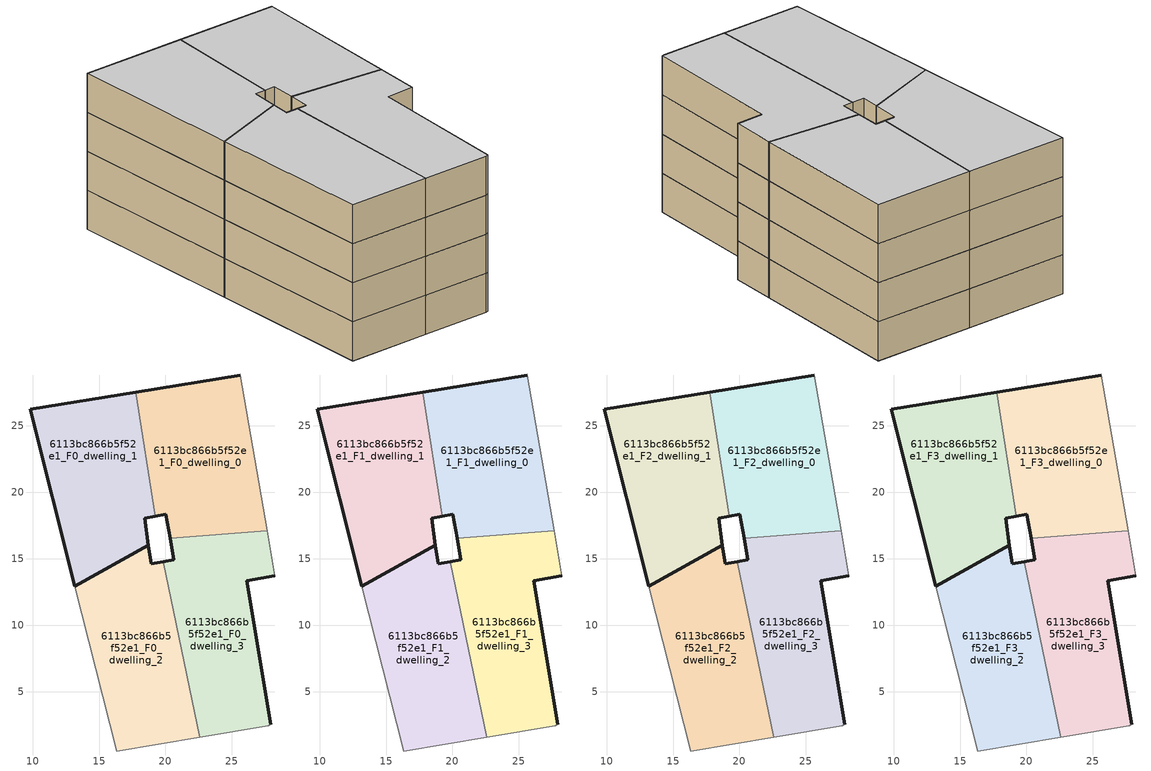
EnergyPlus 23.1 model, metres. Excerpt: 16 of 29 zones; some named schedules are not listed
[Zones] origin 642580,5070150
6113bc866b5f52e1_F0_dwelling_0
 floor ground (EU_floor_Construction): 27.65,17.09 25.63,28.84 17.78,27.55 19.23,18.18 20.02,18.33 20.34,16.53 z0
 wall outside (EU_wall_Construction): 20.34,16.53 20.02,18.33 19.23,18.18 / 17.78,27.55 25.63,28.84 z0:3
 wall adiabatic (EU_wall_Construction): 25.63,28.84 27.65,17.09 z0:3
 wall to 6113bc866b5f52e1_F0_dwelling_3 (EU_wall_Construction): 27.65,17.09 20.34,16.53 z0:3
 wall to 6113bc866b5f52e1_F0_dwelling_1 (EU_wall_Construction): 19.24,18.18 17.78,27.55 z0:3
6113bc866b5f52e1_F0_dwelling_1
 floor ground (EU_floor_Construction): 18.72,16.03 18.42,18.03 19.23,18.18 17.78,27.55 9.82,26.24 13.18,12.94 z0
 wall outside (EU_wall_Construction): 19.23,18.18 18.42,18.03 18.72,16.03 13.18,12.94 9.82,26.24 17.78,27.55 z0:3
6113bc866b5f52e1_F0_dwelling_2
 floor ground (EU_floor_Construction): 22.57,1.56 19.85,14.79 18.92,14.63 18.72,16.03 13.18,12.94 16.32,0.52 z0
 wall outside (EU_wall_Construction): 13.18,12.94 18.72,16.03 18.92,14.63 19.85,14.79 z0:3
 wall adiabatic (EU_wall_Construction): 22.57,1.56 16.32,0.52 13.18,12.94 z0:3
 wall to 6113bc866b5f52e1_F0_dwelling_3 (EU_wall_Construction): 19.85,14.79 22.57,1.56 z0:3
6113bc866b5f52e1_F0_dwelling_3
 floor ground (EU_floor_Construction): 27.72,2.42 27.93,2.52 26.13,13.33 28.23,13.73 27.65,17.09 20.34,16.53 20.62,14.93 19.85,14.79 22.57,1.56 z0
 wall outside (EU_wall_Construction): 19.85,14.79 20.62,14.93 20.34,16.53 / 28.23,13.73 26.13,13.33 27.93,2.52 z0:3
 wall adiabatic (EU_wall_Construction): 27.65,17.09 28.23,13.73 / 27.93,2.52 27.72,2.42 22.57,1.56 z0:3
6113bc866b5f52e1_F1_dwelling_0
 floor to 6113bc866b5f52e1_F0_dwelling_0 (EU_floor_Construction): 27.65,17.09 25.63,28.84 17.78,27.55 19.23,18.18 20.02,18.33 20.34,16.53 z3
 wall outside (EU_wall_Construction): 20.34,16.53 20.02,18.33 19.23,18.18 / 17.78,27.55 25.63,28.84 z3:6
 wall adiabatic (EU_wall_Construction): 25.63,28.84 27.65,17.09 z3:6
 wall to 6113bc866b5f52e1_F1_dwelling_3 (EU_wall_Construction): 27.65,17.09 20.34,16.53 z3:6
 wall to 6113bc866b5f52e1_F1_dwelling_1 (EU_wall_Construction): 19.24,18.18 17.78,27.55 z3:6
6113bc866b5f52e1_F1_dwelling_1
 floor to 6113bc866b5f52e1_F0_dwelling_1 (EU_floor_Construction): 18.72,16.03 18.42,18.03 19.23,18.18 17.78,27.55 9.82,26.24 13.18,12.94 z3
 wall outside (EU_wall_Construction): 19.23,18.18 18.42,18.03 18.72,16.03 13.18,12.94 9.82,26.24 17.78,27.55 z3:6
6113bc866b5f52e1_F1_dwelling_2
 floor to 6113bc866b5f52e1_F0_dwelling_2 (EU_floor_Construction): 22.57,1.56 19.85,14.79 18.92,14.63 18.72,16.03 13.18,12.94 16.32,0.52 z3
 wall outside (EU_wall_Construction): 13.18,12.94 18.72,16.03 18.92,14.63 19.85,14.79 z3:6
 wall adiabatic (EU_wall_Construction): 22.57,1.56 16.32,0.52 13.18,12.94 z3:6
 wall to 6113bc866b5f52e1_F1_dwelling_3 (EU_wall_Construction): 19.85,14.79 22.57,1.56 z3:6
6113bc866b5f52e1_F1_dwelling_3
 floor to 6113bc866b5f52e1_F0_dwelling_3 (EU_floor_Construction): 27.72,2.42 27.92,2.52 26.13,13.33 28.23,13.73 27.65,17.09 20.34,16.53 20.62,14.93 19.85,14.79 22.57,1.56 z3
 wall outside (EU_wall_Construction): 19.85,14.79 20.62,14.93 20.34,16.53 / 28.23,13.73 26.13,13.33 27.93,2.52 z3:6
 wall adiabatic (EU_wall_Construction): 27.65,17.09 28.23,13.73 / 27.93,2.52 27.72,2.42 22.57,1.56 z3:6
6113bc866b5f52e1_F2_dwelling_0
 floor to 6113bc866b5f52e1_F1_dwelling_0 (EU_floor_Construction): 27.65,17.09 25.63,28.84 17.78,27.55 19.23,18.18 20.02,18.33 20.34,16.53 z6
 wall outside (EU_wall_Construction): 20.34,16.53 20.02,18.33 19.23,18.18 / 17.78,27.55 25.63,28.84 z6:9
 wall adiabatic (EU_wall_Construction): 25.63,28.84 27.65,17.09 z6:9
 wall to 6113bc866b5f52e1_F2_dwelling_3 (EU_wall_Construction): 27.65,17.09 20.34,16.53 z6:9
 wall to 6113bc866b5f52e1_F2_dwelling_1 (EU_wall_Construction): 19.24,18.18 17.78,27.55 z6:9
6113bc866b5f52e1_F2_dwelling_1
 floor to 6113bc866b5f52e1_F1_dwelling_1 (EU_floor_Construction): 18.72,16.03 18.42,18.03 19.23,18.18 17.78,27.55 9.82,26.24 13.18,12.94 z6
 wall outside (EU_wall_Construction): 19.23,18.18 18.42,18.03 18.72,16.03 13.18,12.94 9.82,26.24 17.78,27.55 z6:9
6113bc866b5f52e1_F2_dwelling_2
 floor to 6113bc866b5f52e1_F1_dwelling_2 (EU_floor_Construction): 22.57,1.56 19.85,14.79 18.92,14.63 18.72,16.03 13.18,12.94 16.32,0.52 z6
 wall outside (EU_wall_Construction): 13.18,12.94 18.72,16.03 18.92,14.63 19.85,14.79 z6:9
 wall adiabatic (EU_wall_Construction): 22.57,1.56 16.32,0.52 13.18,12.94 z6:9
 wall to 6113bc866b5f52e1_F2_dwelling_3 (EU_wall_Construction): 19.85,14.79 22.57,1.56 z6:9
6113bc866b5f52e1_F2_dwelling_3
 floor to 6113bc866b5f52e1_F1_dwelling_3 (EU_floor_Construction): 27.72,2.42 27.92,2.52 26.13,13.33 28.23,13.73 27.65,17.09 20.34,16.53 20.62,14.93 19.85,14.79 22.57,1.56 z6
 wall outside (EU_wall_Construction): 19.85,14.79 20.62,14.93 20.34,16.53 / 28.23,13.73 26.13,13.33 27.93,2.52 z6:9
 wall adiabatic (EU_wall_Construction): 27.65,17.09 28.23,13.73 / 27.93,2.52 27.72,2.42 22.57,1.56 z6:9
6113bc866b5f52e1_F3_dwelling_0
 floor to 6113bc866b5f52e1_F2_dwelling_0 (EU_floor_Construction): 27.65,17.09 25.63,28.84 17.78,27.55 19.23,18.18 20.02,18.33 20.34,16.53 z9
 wall outside (EU_wall_Construction): 20.34,16.53 20.02,18.33 19.23,18.18 / 17.78,27.55 25.63,28.84 z9:12
 wall adiabatic (EU_wall_Construction): 25.63,28.84 27.65,17.09 z9:12
 wall to 6113bc866b5f52e1_F3_dwelling_3 (EU_wall_Construction): 27.65,17.09 20.34,16.53 z9:12
 wall to 6113bc866b5f52e1_F3_dwelling_1 (EU_wall_Construction): 19.24,18.18 17.78,27.55 z9:12
 ceiling to 6113bc866b5f52e1_F4_dwelling_0 (EU_floor_Construction): 25.63,28.84 27.65,17.09 20.34,16.53 20.02,18.33 19.23,18.18 17.78,27.55 z12
6113bc866b5f52e1_F3_dwelling_1
 floor to 6113bc866b5f52e1_F2_dwelling_1 (EU_floor_Construction): 18.72,16.03 18.42,18.03 19.23,18.18 17.78,27.55 9.82,26.24 13.18,12.94 z9
 wall outside (EU_wall_Construction): 19.23,18.18 18.42,18.03 18.72,16.03 13.18,12.94 9.82,26.24 17.78,27.55 z9:12
 ceiling to 6113bc866b5f52e1_F4_dwelling_1 (EU_floor_Construction): 17.78,27.55 19.23,18.18 18.42,18.03 18.72,16.03 13.18,12.94 9.82,26.24 z12
6113bc866b5f52e1_F3_dwelling_2
 floor to 6113bc866b5f52e1_F2_dwelling_2 (EU_floor_Construction): 22.57,1.56 19.85,14.79 18.92,14.63 18.72,16.03 13.18,12.94 16.32,0.52 z9
 wall outside (EU_wall_Construction): 13.18,12.94 18.72,16.03 18.92,14.63 19.85,14.79 z9:12
 wall adiabatic (EU_wall_Construction): 22.57,1.56 16.32,0.52 13.18,12.94 z9:12
 wall to 6113bc866b5f52e1_F3_dwelling_3 (EU_wall_Construction): 19.85,14.79 22.57,1.56 z9:12
 ceiling to 6113bc866b5f52e1_F4_dwelling_2 (EU_floor_Construction): 19.85,14.79 22.57,1.56 16.32,0.52 13.18,12.94 18.72,16.03 18.92,14.63 z12
6113bc866b5f52e1_F3_dwelling_3
 floor to 6113bc866b5f52e1_F2_dwelling_3 (EU_floor_Construction): 27.72,2.42 27.92,2.52 26.13,13.33 28.23,13.73 27.65,17.09 20.34,16.53 20.62,14.93 19.85,14.79 22.57,1.56 z9
 wall outside (EU_wall_Construction): 19.85,14.79 20.62,14.93 20.34,16.53 / 28.23,13.73 26.13,13.33 27.93,2.52 z9:12
 wall adiabatic (EU_wall_Construction): 27.65,17.09 28.23,13.73 / 27.93,2.52 27.72,2.42 22.57,1.56 z9:12
 ceiling to 6113bc866b5f52e1_F4_dwelling_3 (EU_floor_Construction): 27.65,17.09 28.23,13.73 26.13,13.33 27.92,2.52 27.72,2.42 22.57,1.56 19.85,14.79 20.62,14.93 20.34,16.53 z12
[Building]
EU S2 Campaign: North Axis=0; Terrain=City; Solar Distribution=FullExterior
[Site:Location]
Lyon-Bron: Latitude=45.75; Longitude=5; Time Zone=1; Elevation=198
[SizingPeriod:WeatherFileDays]
AnnualSizingPeriod: Begin Month=1; Begin Day of Month=1; End Month=12; End Day of Month=31; Day of Week for Start Day=Monday; Use Weather File Daylight Saving Period=No; Use Weather File Rain and Snow Indicators=No
[MATERIAL]
EU_InternalMass_Material: Roughness=MediumRough; Thickness=0.1; Conductivity=1; Density=1800; Specific Heat=900; Thermal Absorptance=0.9; Solar Absorptance=0.7; Visible Absorptance=0.7
[MATERIAL:NOMASS] Roughness=MediumRough; Thermal Absorptance=0.9; Solar Absorptance=0.7; Visible Absorptance=0.7
Name | Thermal Resistance
EU_wall_NoMass | 0.776494
EU_floor_NoMass | 0.421597
[CONSTRUCTION]
EU_wall_Construction: EU_wall_NoMass
EU_floor_Construction: EU_floor_NoMass
EU_InternalMass_Construction: EU_InternalMass_Material
[ZONE] Type=1; Multiplier=1; Ceiling Height=autocalculate; Floor Area=autocalculate; Part of Total Floor Area=Yes
Name | Volume
6113bc866b5f52e1_F0_dwelling_0 | 274.942
6113bc866b5f52e1_F1_dwelling_0; 6113bc866b5f52e1_F2_dwelling_0; 6113bc866b5f52e1_F3_dwelling_0 | 274.944
6113bc866b5f52e1_F0_dwelling_1; 6113bc866b5f52e1_F1_dwelling_1; 6113bc866b5f52e1_F2_dwelling_1; 6113bc866b5f52e1_F3_dwelling_1 | 274.935
6113bc866b5f52e1_F0_dwelling_2; 6113bc866b5f52e1_F1_dwelling_2; 6113bc866b5f52e1_F2_dwelling_2; 6113bc866b5f52e1_F3_dwelling_2 | 274.92
6113bc866b5f52e1_F0_dwelling_3; 6113bc866b5f52e1_F1_dwelling_3; 6113bc866b5f52e1_F2_dwelling_3; 6113bc866b5f52e1_F3_dwelling_3 | 274.953
[INTERNALMASS] Construction=EU_InternalMass_Construction
Name | Zone or ZoneList | Surface Area
6113bc866b5f52e1_F0_dwelling_0_EU_InternalMass | 6113bc866b5f52e1_F0_dwelling_0 | 91.6476
6113bc866b5f52e1_F0_dwelling_1_EU_InternalMass | 6113bc866b5f52e1_F0_dwelling_1 | 91.6448
6113bc866b5f52e1_F0_dwelling_2_EU_InternalMass | 6113bc866b5f52e1_F0_dwelling_2 | 91.6401
6113bc866b5f52e1_F0_dwelling_3_EU_InternalMass | 6113bc866b5f52e1_F0_dwelling_3 | 91.6511
6113bc866b5f52e1_F1_dwelling_0_EU_InternalMass | 6113bc866b5f52e1_F1_dwelling_0 | 91.6476
6113bc866b5f52e1_F1_dwelling_1_EU_InternalMass | 6113bc866b5f52e1_F1_dwelling_1 | 91.6448
6113bc866b5f52e1_F1_dwelling_2_EU_InternalMass | 6113bc866b5f52e1_F1_dwelling_2 | 91.6401
6113bc866b5f52e1_F1_dwelling_3_EU_InternalMass | 6113bc866b5f52e1_F1_dwelling_3 | 91.6511
6113bc866b5f52e1_F2_dwelling_0_EU_InternalMass | 6113bc866b5f52e1_F2_dwelling_0 | 91.6476
6113bc866b5f52e1_F2_dwelling_1_EU_InternalMass | 6113bc866b5f52e1_F2_dwelling_1 | 91.6448
6113bc866b5f52e1_F2_dwelling_2_EU_InternalMass | 6113bc866b5f52e1_F2_dwelling_2 | 91.6401
6113bc866b5f52e1_F2_dwelling_3_EU_InternalMass | 6113bc866b5f52e1_F2_dwelling_3 | 91.6511
6113bc866b5f52e1_F3_dwelling_0_EU_InternalMass | 6113bc866b5f52e1_F3_dwelling_0 | 91.6476
6113bc866b5f52e1_F3_dwelling_1_EU_InternalMass | 6113bc866b5f52e1_F3_dwelling_1 | 91.6448
6113bc866b5f52e1_F3_dwelling_2_EU_InternalMass | 6113bc866b5f52e1_F3_dwelling_2 | 91.6401
6113bc866b5f52e1_F3_dwelling_3_EU_InternalMass | 6113bc866b5f52e1_F3_dwelling_3 | 91.6511
[OTHEREQUIPMENT] Fuel Type=Electricity; Design Level Calculation Method=Watts/Area; Power per Zone Floor Area=1; Fraction Latent=0; Fraction Radiant=0; Fraction Lost=0; Carbon Dioxide Generation Rate=0; EndUse Subcategory=EU_Step8_InternalGains
Name | Zone or ZoneList or Space or SpaceList | Schedule
EU_Step8_InternalGain_6113bc866b5f52e1_F0_dwelling_0_f000 | 6113bc866b5f52e1_F0_dwelling_0 | EU_Step8_GainSchedule_6113bc866b5f52e1_F0_dwelling_0_f000
EU_Step8_InternalGain_6113bc866b5f52e1_F0_dwelling_1_f000 | 6113bc866b5f52e1_F0_dwelling_1 | EU_Step8_GainSchedule_6113bc866b5f52e1_F0_dwelling_1_f000
EU_Step8_InternalGain_6113bc866b5f52e1_F0_dwelling_2_f000 | 6113bc866b5f52e1_F0_dwelling_2 | EU_Step8_GainSchedule_6113bc866b5f52e1_F0_dwelling_2_f000
EU_Step8_InternalGain_6113bc866b5f52e1_F0_dwelling_3_f000 | 6113bc866b5f52e1_F0_dwelling_3 | EU_Step8_GainSchedule_6113bc866b5f52e1_F0_dwelling_3_f000
EU_Step8_InternalGain_6113bc866b5f52e1_F1_dwelling_0_f000 | 6113bc866b5f52e1_F1_dwelling_0 | EU_Step8_GainSchedule_6113bc866b5f52e1_F1_dwelling_0_f000
EU_Step8_InternalGain_6113bc866b5f52e1_F1_dwelling_1_f000 | 6113bc866b5f52e1_F1_dwelling_1 | EU_Step8_GainSchedule_6113bc866b5f52e1_F1_dwelling_1_f000
EU_Step8_InternalGain_6113bc866b5f52e1_F1_dwelling_2_f000 | 6113bc866b5f52e1_F1_dwelling_2 | EU_Step8_GainSchedule_6113bc866b5f52e1_F1_dwelling_2_f000
EU_Step8_InternalGain_6113bc866b5f52e1_F1_dwelling_3_f000 | 6113bc866b5f52e1_F1_dwelling_3 | EU_Step8_GainSchedule_6113bc866b5f52e1_F1_dwelling_3_f000
EU_Step8_InternalGain_6113bc866b5f52e1_F2_dwelling_0_f000 | 6113bc866b5f52e1_F2_dwelling_0 | EU_Step8_GainSchedule_6113bc866b5f52e1_F2_dwelling_0_f000
EU_Step8_InternalGain_6113bc866b5f52e1_F2_dwelling_1_f000 | 6113bc866b5f52e1_F2_dwelling_1 | EU_Step8_GainSchedule_6113bc866b5f52e1_F2_dwelling_1_f000
EU_Step8_InternalGain_6113bc866b5f52e1_F2_dwelling_2_f000 | 6113bc866b5f52e1_F2_dwelling_2 | EU_Step8_GainSchedule_6113bc866b5f52e1_F2_dwelling_2_f000
EU_Step8_InternalGain_6113bc866b5f52e1_F2_dwelling_3_f000 | 6113bc866b5f52e1_F2_dwelling_3 | EU_Step8_GainSchedule_6113bc866b5f52e1_F2_dwelling_3_f000
EU_Step8_InternalGain_6113bc866b5f52e1_F3_dwelling_0_f000 | 6113bc866b5f52e1_F3_dwelling_0 | EU_Step8_GainSchedule_6113bc866b5f52e1_F3_dwelling_0_f000
EU_Step8_InternalGain_6113bc866b5f52e1_F3_dwelling_1_f000 | 6113bc866b5f52e1_F3_dwelling_1 | EU_Step8_GainSchedule_6113bc866b5f52e1_F3_dwelling_1_f000
EU_Step8_InternalGain_6113bc866b5f52e1_F3_dwelling_2_f000 | 6113bc866b5f52e1_F3_dwelling_2 | EU_Step8_GainSchedule_6113bc866b5f52e1_F3_dwelling_2_f000
EU_Step8_InternalGain_6113bc866b5f52e1_F3_dwelling_3_f000 | 6113bc866b5f52e1_F3_dwelling_3 | EU_Step8_GainSchedule_6113bc866b5f52e1_F3_dwelling_3_f000
[ZONEVENTILATION:DESIGNFLOWRATE] Schedule=EU_AlwaysOn; Design Flow Rate Calculation Method=AirChanges/Hour; Air Changes per Hour=0.693814; Ventilation Type=Natural; Fan Pressure Rise=0; Fan Total Efficiency=1; Constant Term Coefficient=1; Temperature Term Coefficient=0; Velocity Term Coefficient=0; Velocity Squared Term Coefficient=0; Minimum Indoor Temperature=-100; Maximum Indoor Temperature=100; Delta Temperature=-100; Minimum Outdoor Temperature=-100; Maximum Outdoor Temperature=100; Maximum Wind Speed=40
Name | Zone or ZoneList or Space or SpaceList
EU_ConstantAir_6113bc866b5f52e1_F0_dwelling_0 | 6113bc866b5f52e1_F0_dwelling_0
EU_ConstantAir_6113bc866b5f52e1_F0_dwelling_1 | 6113bc866b5f52e1_F0_dwelling_1
EU_ConstantAir_6113bc866b5f52e1_F0_dwelling_2 | 6113bc866b5f52e1_F0_dwelling_2
EU_ConstantAir_6113bc866b5f52e1_F0_dwelling_3 | 6113bc866b5f52e1_F0_dwelling_3
EU_ConstantAir_6113bc866b5f52e1_F1_dwelling_0 | 6113bc866b5f52e1_F1_dwelling_0
EU_ConstantAir_6113bc866b5f52e1_F1_dwelling_1 | 6113bc866b5f52e1_F1_dwelling_1
EU_ConstantAir_6113bc866b5f52e1_F1_dwelling_2 | 6113bc866b5f52e1_F1_dwelling_2
EU_ConstantAir_6113bc866b5f52e1_F1_dwelling_3 | 6113bc866b5f52e1_F1_dwelling_3
EU_ConstantAir_6113bc866b5f52e1_F2_dwelling_0 | 6113bc866b5f52e1_F2_dwelling_0
EU_ConstantAir_6113bc866b5f52e1_F2_dwelling_1 | 6113bc866b5f52e1_F2_dwelling_1
EU_ConstantAir_6113bc866b5f52e1_F2_dwelling_2 | 6113bc866b5f52e1_F2_dwelling_2
EU_ConstantAir_6113bc866b5f52e1_F2_dwelling_3 | 6113bc866b5f52e1_F2_dwelling_3
EU_ConstantAir_6113bc866b5f52e1_F3_dwelling_0 | 6113bc866b5f52e1_F3_dwelling_0
EU_ConstantAir_6113bc866b5f52e1_F3_dwelling_1 | 6113bc866b5f52e1_F3_dwelling_1
EU_ConstantAir_6113bc866b5f52e1_F3_dwelling_2 | 6113bc866b5f52e1_F3_dwelling_2
EU_ConstantAir_6113bc866b5f52e1_F3_dwelling_3 | 6113bc866b5f52e1_F3_dwelling_3
[HVACTEMPLATE:THERMOSTAT] Constant Heating Setpoint=20; Constant Cooling Setpoint=50
EU_HeatOnly_6113bc866b5f52e1_F0_dwelling_0; EU_HeatOnly_6113bc866b5f52e1_F0_dwelling_1; EU_HeatOnly_6113bc866b5f52e1_F0_dwelling_2; EU_HeatOnly_6113bc866b5f52e1_F0_dwelling_3; EU_HeatOnly_6113bc866b5f52e1_F1_dwelling_0; EU_HeatOnly_6113bc866b5f52e1_F1_dwelling_1; EU_HeatOnly_6113bc866b5f52e1_F1_dwelling_2; EU_HeatOnly_6113bc866b5f52e1_F1_dwelling_3; EU_HeatOnly_6113bc866b5f52e1_F2_dwelling_0; EU_HeatOnly_6113bc866b5f52e1_F2_dwelling_1; EU_HeatOnly_6113bc866b5f52e1_F2_dwelling_2; EU_HeatOnly_6113bc866b5f52e1_F2_dwelling_3; EU_HeatOnly_6113bc866b5f52e1_F3_dwelling_0; EU_HeatOnly_6113bc866b5f52e1_F3_dwelling_1; EU_HeatOnly_6113bc866b5f52e1_F3_dwelling_2; EU_HeatOnly_6113bc866b5f52e1_F3_dwelling_3; EU_HeatOnly_6113bc866b5f52e1_F4_dwelling_0; EU_HeatOnly_6113bc866b5f52e1_F4_dwelling_1; EU_HeatOnly_6113bc866b5f52e1_F4_dwelling_2; EU_HeatOnly_6113bc866b5f52e1_F4_dwelling_3; EU_HeatOnly_6113bc866b5f52e1_F5_dwelling_0; EU_HeatOnly_6113bc866b5f52e1_F5_dwelling_1; EU_HeatOnly_6113bc866b5f52e1_F5_dwelling_2; EU_HeatOnly_6113bc866b5f52e1_F6_dwelling_0; EU_HeatOnly_6113bc866b5f52e1_F6_dwelling_1; EU_HeatOnly_6113bc866b5f52e1_F6_dwelling_2; EU_HeatOnly_6113bc866b5f52e1_F7_dwelling_0; EU_HeatOnly_6113bc866b5f52e1_F7_dwelling_1; EU_HeatOnly_6113bc866b5f52e1_F7_dwelling_2
[HVACTEMPLATE:ZONE:IDEALLOADSAIRSYSTEM] System Availability Schedule=EU_AlwaysOn; Maximum Heating Supply Air Temperature=50; Minimum Cooling Supply Air Temperature=13; Maximum Heating Supply Air Humidity Ratio=0.0156; Minimum Cooling Supply Air Humidity Ratio=0.0077; Heating Limit=NoLimit; Cooling Limit=NoLimit; Heating Availability Schedule=EU_AlwaysOn; Cooling Availability Schedule=EU_CoolingOff; Dehumidification Control Type=ConstantSensibleHeatRatio; Cooling Sensible Heat Ratio=0.7; Dehumidification Setpoint=60; Humidification Control Type=None; Humidification Setpoint=30; Outdoor Air Method=None; Outdoor Air Flow Rate per Person=0.00944; Outdoor Air Flow Rate per Zone Floor Area=0; Outdoor Air Flow Rate per Zone=0; Demand Controlled Ventilation Type=None; Outdoor Air Economizer Type=NoEconomizer; Heat Recovery Type=None; Sensible Heat Recovery Effectiveness=0.7; Latent Heat Recovery Effectiveness=0.65
Name | Template Thermostat
6113bc866b5f52e1_F0_dwelling_0 | EU_HeatOnly_6113bc866b5f52e1_F0_dwelling_0
6113bc866b5f52e1_F0_dwelling_1 | EU_HeatOnly_6113bc866b5f52e1_F0_dwelling_1
6113bc866b5f52e1_F0_dwelling_2 | EU_HeatOnly_6113bc866b5f52e1_F0_dwelling_2
6113bc866b5f52e1_F0_dwelling_3 | EU_HeatOnly_6113bc866b5f52e1_F0_dwelling_3
6113bc866b5f52e1_F1_dwelling_0 | EU_HeatOnly_6113bc866b5f52e1_F1_dwelling_0
6113bc866b5f52e1_F1_dwelling_1 | EU_HeatOnly_6113bc866b5f52e1_F1_dwelling_1
6113bc866b5f52e1_F1_dwelling_2 | EU_HeatOnly_6113bc866b5f52e1_F1_dwelling_2
6113bc866b5f52e1_F1_dwelling_3 | EU_HeatOnly_6113bc866b5f52e1_F1_dwelling_3
6113bc866b5f52e1_F2_dwelling_0 | EU_HeatOnly_6113bc866b5f52e1_F2_dwelling_0
6113bc866b5f52e1_F2_dwelling_1 | EU_HeatOnly_6113bc866b5f52e1_F2_dwelling_1
6113bc866b5f52e1_F2_dwelling_2 | EU_HeatOnly_6113bc866b5f52e1_F2_dwelling_2
6113bc866b5f52e1_F2_dwelling_3 | EU_HeatOnly_6113bc866b5f52e1_F2_dwelling_3
6113bc866b5f52e1_F3_dwelling_0 | EU_HeatOnly_6113bc866b5f52e1_F3_dwelling_0
6113bc866b5f52e1_F3_dwelling_1 | EU_HeatOnly_6113bc866b5f52e1_F3_dwelling_1
6113bc866b5f52e1_F3_dwelling_2 | EU_HeatOnly_6113bc866b5f52e1_F3_dwelling_2
